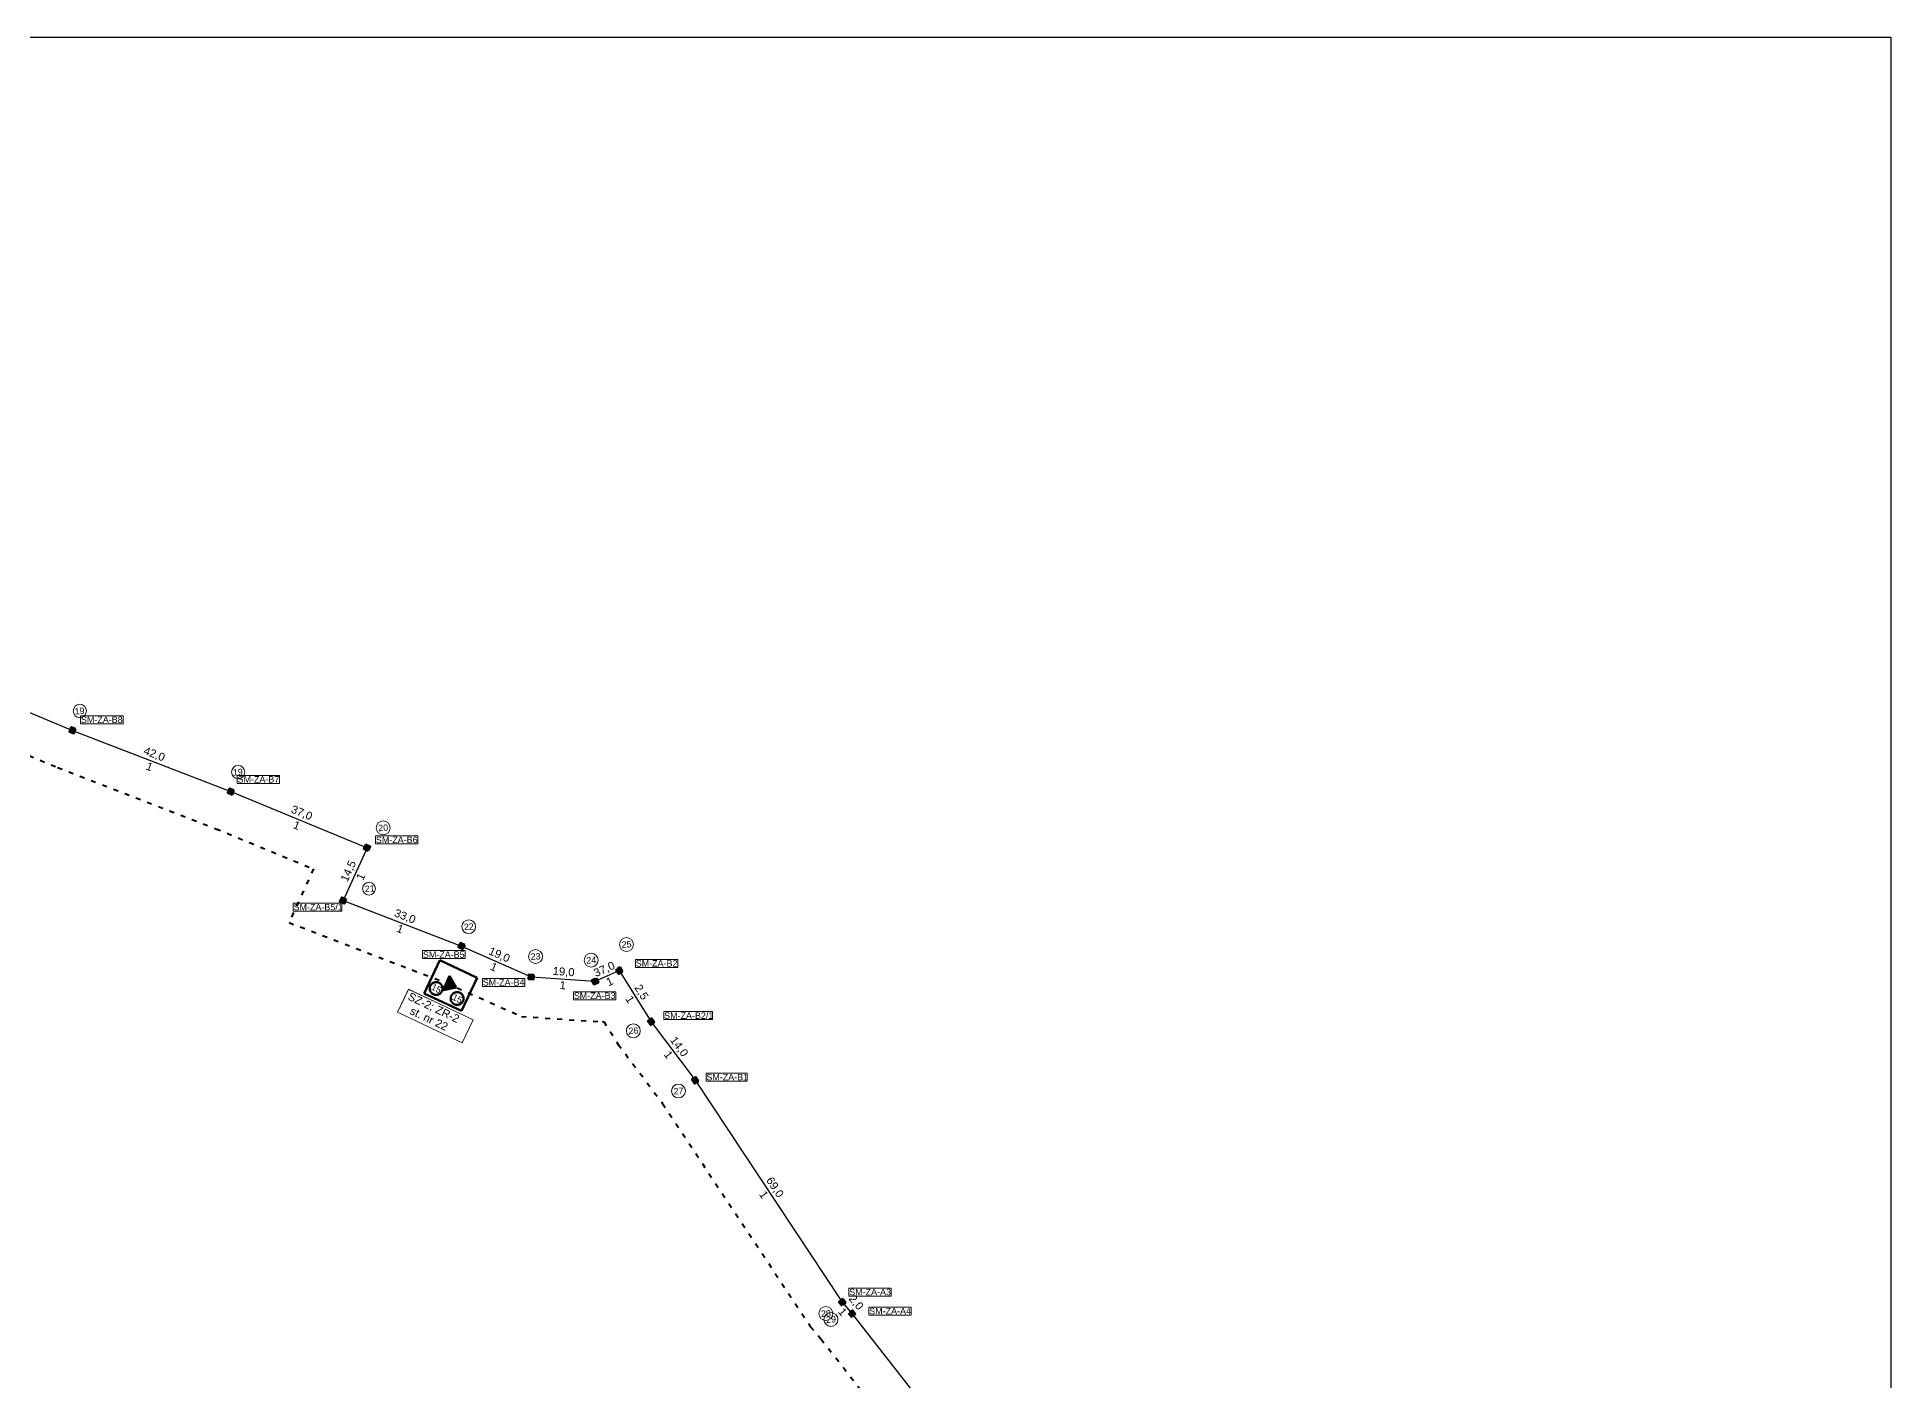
# Model space of a CAD drawing. Header units: metres. Extents: x 7507029 to 7511888, y 5795317 to 5797228.
# Drawn here: x 7507519.5 to 7507982.8, y 5795653.2 to 5795988.9 of the extents above; entities that cross this region are included whole.
import ezdxf

# ---------------------------------------------------------------- set-up
doc = ezdxf.new("R2010")
doc.units = ezdxf.units.M
doc.set_wipeout_variables(frame=1)
doc.linetypes.add('ACAD_ISO03W100', pattern=[30, 12, -18])
for name, color, linetype, lineweight in [('_liczba', 7, 'Continuous', 20), ('kabel projektowany', 30, 'ACAD_ISO03W100', 50), ('kanalizacja instniejaca', 7, 'Continuous', 40), ('l. porządkowa studni', 7, 'Continuous', 20), ('Nazwa studni', 7, 'Continuous', 20), ('obramowanie ramek', 7, 'Continuous', 20), ('wymiarowanie', 7, 'Continuous', 18), ('wymiary', 7, 'Continuous', 20), ('Światłowód', 30, 'ACAD_ISO03W100', 40)]:
    doc.layers.add(name, color=color, linetype=linetype, lineweight=lineweight)
doc.styles.get("Standard").update_dxf_attribs({"font": 'arial.ttf'})
doc.dimstyles.new('długości', dxfattribs={"dimtxt": 2, "dimasz": 0.18, "dimexe": 0.18, "dimexo": 0.0625, "dimgap": 0.5, "dimtad": 1, "dimdec": 0, "dimzin": 0, "dimdsep": 46, "dimtxsty": 'Standard', "dimblk": 'NONE', "dimcen": 0.09, "dimse1": 1, "dimse2": 1, "dimsd1": 1, "dimsd2": 1, "dimclrt": 256, "dimadec": 0, "dimazin": 0, "dimtfac": 1, "dimtdec": 0, "dimtofl": 0, "dimtmove": 1, "dimatfit": 3, "dimfxl": 1, "dimtfill": 1, "dimtolj": 1, "dimtzin": 0, "dimarcsym": 0})
doc.dimstyles.new('liczba kanałów', dxfattribs={"dimtxt": 2, "dimasz": 0.18, "dimexe": 0.18, "dimexo": 0.0625, "dimgap": 0.5, "dimtad": 4, "dimdec": 0, "dimzin": 0, "dimdsep": 46, "dimtxsty": 'Standard', "dimblk": 'NONE', "dimcen": 0.09, "dimse1": 1, "dimse2": 1, "dimsd1": 1, "dimsd2": 1, "dimclrt": 7, "dimadec": 0, "dimazin": 0, "dimtfac": 1, "dimtdec": 0, "dimtofl": 0, "dimtmove": 1, "dimatfit": 3, "dimfxl": 1, "dimtfill": 1, "dimtolj": 1, "dimtzin": 0, "dimarcsym": 0})
picture_1 = doc.add_image_def('image1.jpg', size_in_pixel=(9042, 7042))

# ---------------------------------------------------------------- blocks, each defined once
blk = doc.blocks.new('studnia')
at = {"layer": 'kanalizacja instniejaca', "lineweight": 70}
blk.add_lwpolyline([(0.6, 0.6), (0.6, -0.6), (-0.6, -0.6), (-0.6, 0.6), (0.6, 0.6)], dxfattribs=at)
at = {"layer": 'kanalizacja instniejaca', "lineweight": 100}
for points in [[(-0.6, 0.6), (0.6, -0.6)], [(-0.6, -0.6), (0.6, 0.6)]]:
    blk.add_lwpolyline(points, dxfattribs=at)
blk = doc.blocks.new('*D21')
at = {"layer": 'Defpoints', "color": 0, "transparency": 16777216}
for p in [(7507499.14, 5795827.89), (7507528.38, 5795815.72), (7507528.38, 5795815.72)]:
    blk.add_point(p, dxfattribs=at)
at = {"layer": 'wymiary', "transparency": 16777216, "insert": (7507514.42, 5795823.38), "char_height": 2, "attachment_point": 5, "rotation": 337.4018, "bg_fill": 3, "box_fill_scale": 1.1, "bg_fill_color": 9, "bg_fill_true_color": 13158600, "bg_fill_transparency": 0}
blk.add_mtext('\\A1;31,0', dxfattribs=at)
blk = doc.blocks.new('_None')
blk = doc.blocks.new('*D22')
at = {"layer": 'Defpoints', "color": 0, "transparency": 16777216}
for p in [(7507528.38, 5795815.72), (7507567.96, 5795800.43), (7507567.96, 5795800.43)]:
    blk.add_point(p, dxfattribs=at)
at = {"layer": 'wymiary', "transparency": 16777216, "insert": (7507548.79, 5795809.66), "char_height": 2, "attachment_point": 5, "rotation": 338.883, "bg_fill": 3, "box_fill_scale": 1.1, "bg_fill_color": 9, "bg_fill_true_color": 13158600, "bg_fill_transparency": 0}
blk.add_mtext('\\A1;42,0', dxfattribs=at)
blk = doc.blocks.new('*D23')
at = {"layer": 'Defpoints', "color": 0, "transparency": 16777216}
for p in [(7507567.96, 5795800.43), (7507602.02, 5795786.38), (7507602.02, 5795786.38)]:
    blk.add_point(p, dxfattribs=at)
at = {"layer": 'wymiary', "transparency": 16777216, "insert": (7507585.64, 5795794.98), "char_height": 2, "attachment_point": 5, "rotation": 337.5738, "bg_fill": 3, "box_fill_scale": 1.1, "bg_fill_color": 9, "bg_fill_true_color": 13158600, "bg_fill_transparency": 0}
blk.add_mtext('\\A1;37,0', dxfattribs=at)
blk = doc.blocks.new('*D24')
at = {"layer": 'Defpoints', "color": 0, "transparency": 16777216}
for p in [(7507602.02, 5795786.38), (7507596.01, 5795773.21), (7507596.01, 5795773.21)]:
    blk.add_point(p, dxfattribs=at)
at = {"layer": 'wymiary', "transparency": 16777216, "insert": (7507597.47, 5795780.5), "char_height": 2, "attachment_point": 5, "rotation": 65.475, "bg_fill": 3, "box_fill_scale": 1.1, "bg_fill_color": 9, "bg_fill_true_color": 13158600, "bg_fill_transparency": 0}
blk.add_mtext('\\A1;14,5', dxfattribs=at)
blk = doc.blocks.new('*D25')
at = {"layer": 'Defpoints', "color": 0, "transparency": 16777216}
for p in [(7507596.01, 5795773.21), (7507625.63, 5795761.84), (7507625.63, 5795761.84)]:
    blk.add_point(p, dxfattribs=at)
at = {"layer": 'wymiary', "transparency": 16777216, "insert": (7507611.43, 5795769.11), "char_height": 2, "attachment_point": 5, "rotation": 339.0044, "bg_fill": 3, "box_fill_scale": 1.1, "bg_fill_color": 9, "bg_fill_true_color": 13158600, "bg_fill_transparency": 0}
blk.add_mtext('\\A1;33,0', dxfattribs=at)
blk = doc.blocks.new('*D26')
at = {"layer": 'Defpoints', "color": 0, "transparency": 16777216}
for p in [(7507625.63, 5795761.84), (7507643.01, 5795754.1), (7507643.01, 5795754.1)]:
    blk.add_point(p, dxfattribs=at)
at = {"layer": 'wymiary', "transparency": 16777216, "insert": (7507635.01, 5795759.53), "char_height": 2, "attachment_point": 5, "rotation": 335.999, "bg_fill": 3, "box_fill_scale": 1.1, "bg_fill_color": 9, "bg_fill_true_color": 13158600, "bg_fill_transparency": 0}
blk.add_mtext('\\A1;19,0', dxfattribs=at)
blk = doc.blocks.new('*D27')
at = {"layer": 'Defpoints', "color": 0, "transparency": 16777216}
for p in [(7507643.01, 5795754.1), (7507659.01, 5795753.02), (7507659.01, 5795753.02)]:
    blk.add_point(p, dxfattribs=at)
at = {"layer": 'wymiary', "transparency": 16777216, "insert": (7507651.13, 5795755.26), "char_height": 2, "attachment_point": 5, "rotation": 356.1239, "bg_fill": 3, "box_fill_scale": 1.1, "bg_fill_color": 9, "bg_fill_true_color": 13158600, "bg_fill_transparency": 0}
blk.add_mtext('\\A1;19,0', dxfattribs=at)
blk = doc.blocks.new('*D28')
at = {"layer": 'wymiary', "transparency": 16777216, "insert": (7507661.33, 5795755.91), "char_height": 2, "attachment_point": 5, "rotation": 24.0277, "bg_fill": 3, "box_fill_scale": 1.1, "bg_fill_color": 9, "bg_fill_true_color": 13158600, "bg_fill_transparency": 0}
blk.add_mtext('\\A1;37,0', dxfattribs=at)
at = {"layer": 'Defpoints', "color": 0, "transparency": 16777216}
for p in [(7507659.01, 5795753.02), (7507665.03, 5795755.7), (7507665.03, 5795755.7)]:
    blk.add_point(p, dxfattribs=at)
blk = doc.blocks.new('*D29')
at = {"layer": 'Defpoints', "color": 0, "transparency": 16777216}
for p in [(7507665.03, 5795755.7), (7507673.01, 5795742.93), (7507673.01, 5795742.93)]:
    blk.add_point(p, dxfattribs=at)
at = {"layer": 'wymiary', "transparency": 16777216, "insert": (7507670.46, 5795750.22), "char_height": 2, "attachment_point": 5, "rotation": 302.0455, "bg_fill": 3, "box_fill_scale": 1.1, "bg_fill_color": 9, "bg_fill_true_color": 13158600, "bg_fill_transparency": 0}
blk.add_mtext('\\A1;2,5', dxfattribs=at)
blk = doc.blocks.new('*D30')
at = {"layer": 'Defpoints', "color": 0, "transparency": 16777216}
for p in [(7507673.01, 5795742.93), (7507684.02, 5795728.28), (7507684.02, 5795728.28)]:
    blk.add_point(p, dxfattribs=at)
at = {"layer": 'wymiary', "transparency": 16777216, "insert": (7507679.88, 5795736.63), "char_height": 2, "attachment_point": 5, "rotation": 306.9229, "bg_fill": 3, "box_fill_scale": 1.1, "bg_fill_color": 9, "bg_fill_true_color": 13158600, "bg_fill_transparency": 0}
blk.add_mtext('\\A1;14,0', dxfattribs=at)
blk = doc.blocks.new('*D31')
at = {"layer": 'Defpoints', "color": 0, "transparency": 16777216}
for p in [(7507684.02, 5795728.28), (7507720.78, 5795672.82), (7507720.78, 5795672.82)]:
    blk.add_point(p, dxfattribs=at)
at = {"layer": 'wymiary', "transparency": 16777216, "insert": (7507703.82, 5795701.49), "char_height": 2, "attachment_point": 5, "rotation": 303.5391, "bg_fill": 3, "box_fill_scale": 1.1, "bg_fill_color": 9, "bg_fill_true_color": 13158600, "bg_fill_transparency": 0}
blk.add_mtext('\\A1;69,0', dxfattribs=at)
blk = doc.blocks.new('*D32')
at = {"layer": 'wymiary', "transparency": 16777216, "insert": (7507724.12, 5795672.69), "char_height": 2, "attachment_point": 5, "rotation": 310.3335, "bg_fill": 3, "box_fill_scale": 1.1, "bg_fill_color": 9, "bg_fill_true_color": 13158600, "bg_fill_transparency": 0}
blk.add_mtext('\\A1;2,0', dxfattribs=at)
at = {"layer": 'Defpoints', "color": 0, "transparency": 16777216}
for p in [(7507720.78, 5795672.82), (7507723.19, 5795669.99), (7507723.19, 5795669.99)]:
    blk.add_point(p, dxfattribs=at)
blk = doc.blocks.new('*D33')
at = {"layer": 'Defpoints', "color": 0, "transparency": 16777216}
for p in [(7507723.19, 5795669.99), (7507758.31, 5795625.09), (7507758.31, 5795625.09)]:
    blk.add_point(p, dxfattribs=at)
at = {"layer": 'wymiary', "transparency": 16777216, "insert": (7507742.09, 5795648.59), "char_height": 2, "attachment_point": 5, "rotation": 308.0312, "bg_fill": 3, "box_fill_scale": 1.1, "bg_fill_color": 9, "bg_fill_true_color": 13158600, "bg_fill_transparency": 0}
blk.add_mtext('\\A1;54,5', dxfattribs=at)
blk = doc.blocks.new('*D61')
at = {"layer": 'Defpoints', "color": 0, "transparency": 16777216}
for p in [(7507499.14, 5795827.89), (7507528.38, 5795815.72), (7507528.38, 5795815.72)]:
    blk.add_point(p, dxfattribs=at)
at = {"layer": '_liczba', "color": 7, "transparency": 16777216, "insert": (7507513.18, 5795820.42), "char_height": 2, "attachment_point": 5, "rotation": 337.4018, "bg_fill": 3, "box_fill_scale": 1.1, "bg_fill_color": 9, "bg_fill_true_color": 13158600, "bg_fill_transparency": 0}
blk.add_mtext('\\A1;1', dxfattribs=at)
blk = doc.blocks.new('*D62')
at = {"layer": 'Defpoints', "color": 0, "transparency": 16777216}
for p in [(7507528.38, 5795815.72), (7507567.96, 5795800.43), (7507567.96, 5795800.43)]:
    blk.add_point(p, dxfattribs=at)
at = {"layer": '_liczba', "color": 7, "transparency": 16777216, "insert": (7507547.63, 5795806.67), "char_height": 2, "attachment_point": 5, "rotation": 338.883, "bg_fill": 3, "box_fill_scale": 1.1, "bg_fill_color": 9, "bg_fill_true_color": 13158600, "bg_fill_transparency": 0}
blk.add_mtext('\\A1;1', dxfattribs=at)
blk = doc.blocks.new('*D63')
at = {"layer": 'Defpoints', "color": 0, "transparency": 16777216}
for p in [(7507567.96, 5795800.43), (7507602.02, 5795786.38), (7507602.02, 5795786.38)]:
    blk.add_point(p, dxfattribs=at)
at = {"layer": '_liczba', "color": 7, "transparency": 16777216, "insert": (7507584.42, 5795792.01), "char_height": 2, "attachment_point": 5, "rotation": 337.5738, "bg_fill": 3, "box_fill_scale": 1.1, "bg_fill_color": 9, "bg_fill_true_color": 13158600, "bg_fill_transparency": 0}
blk.add_mtext('\\A1;1', dxfattribs=at)
blk = doc.blocks.new('*D64')
at = {"layer": 'Defpoints', "color": 0, "transparency": 16777216}
for p in [(7507602.02, 5795786.38), (7507596.01, 5795773.21), (7507596.01, 5795773.21)]:
    blk.add_point(p, dxfattribs=at)
at = {"layer": '_liczba', "color": 7, "transparency": 16777216, "insert": (7507600.38, 5795779.17), "char_height": 2, "attachment_point": 5, "rotation": 65.475, "bg_fill": 3, "box_fill_scale": 1.1, "bg_fill_color": 9, "bg_fill_true_color": 13158600, "bg_fill_transparency": 0}
blk.add_mtext('\\A1;1', dxfattribs=at)
blk = doc.blocks.new('*D65')
at = {"layer": 'Defpoints', "color": 0, "transparency": 16777216}
for p in [(7507596.01, 5795773.21), (7507625.63, 5795761.84), (7507625.63, 5795761.84)]:
    blk.add_point(p, dxfattribs=at)
at = {"layer": '_liczba', "color": 7, "transparency": 16777216, "insert": (7507610.28, 5795766.12), "char_height": 2, "attachment_point": 5, "rotation": 339.0044, "bg_fill": 3, "box_fill_scale": 1.1, "bg_fill_color": 9, "bg_fill_true_color": 13158600, "bg_fill_transparency": 0}
blk.add_mtext('\\A1;1', dxfattribs=at)
blk = doc.blocks.new('*D66')
at = {"layer": 'Defpoints', "color": 0, "transparency": 16777216}
for p in [(7507625.63, 5795761.84), (7507643.01, 5795754.1), (7507643.01, 5795754.1)]:
    blk.add_point(p, dxfattribs=at)
at = {"layer": '_liczba', "color": 7, "transparency": 16777216, "insert": (7507633.7, 5795756.6), "char_height": 2, "attachment_point": 5, "rotation": 335.999, "bg_fill": 3, "box_fill_scale": 1.1, "bg_fill_color": 9, "bg_fill_true_color": 13158600, "bg_fill_transparency": 0}
blk.add_mtext('\\A1;1', dxfattribs=at)
blk = doc.blocks.new('*D67')
at = {"layer": 'Defpoints', "color": 0, "transparency": 16777216}
for p in [(7507643.01, 5795754.1), (7507659.01, 5795753.02), (7507659.01, 5795753.02)]:
    blk.add_point(p, dxfattribs=at)
at = {"layer": '_liczba', "color": 7, "transparency": 16777216, "insert": (7507650.91, 5795752.06), "char_height": 2, "attachment_point": 5, "rotation": 356.1239, "bg_fill": 3, "box_fill_scale": 1.1, "bg_fill_color": 9, "bg_fill_true_color": 13158600, "bg_fill_transparency": 0}
blk.add_mtext('\\A1;1', dxfattribs=at)
blk = doc.blocks.new('*D68')
at = {"layer": '_liczba', "color": 7, "transparency": 16777216, "insert": (7507662.63, 5795752.98), "char_height": 2, "attachment_point": 5, "rotation": 24.0277, "bg_fill": 3, "box_fill_scale": 1.1, "bg_fill_color": 9, "bg_fill_true_color": 13158600, "bg_fill_transparency": 0}
blk.add_mtext('\\A1;1', dxfattribs=at)
at = {"layer": 'Defpoints', "color": 0, "transparency": 16777216}
for p in [(7507659.01, 5795753.02), (7507665.03, 5795755.7), (7507665.03, 5795755.7)]:
    blk.add_point(p, dxfattribs=at)
blk = doc.blocks.new('*D69')
at = {"layer": 'Defpoints', "color": 0, "transparency": 16777216}
for p in [(7507665.03, 5795755.7), (7507673.01, 5795742.93), (7507673.01, 5795742.93)]:
    blk.add_point(p, dxfattribs=at)
at = {"layer": '_liczba', "color": 7, "transparency": 16777216, "insert": (7507667.74, 5795748.52), "char_height": 2, "attachment_point": 5, "rotation": 302.0455, "bg_fill": 3, "box_fill_scale": 1.1, "bg_fill_color": 9, "bg_fill_true_color": 13158600, "bg_fill_transparency": 0}
blk.add_mtext('\\A1;1', dxfattribs=at)
blk = doc.blocks.new('*D70')
at = {"layer": 'Defpoints', "color": 0, "transparency": 16777216}
for p in [(7507673.01, 5795742.93), (7507684.02, 5795728.28), (7507684.02, 5795728.28)]:
    blk.add_point(p, dxfattribs=at)
at = {"layer": '_liczba', "color": 7, "transparency": 16777216, "insert": (7507677.32, 5795734.7), "char_height": 2, "attachment_point": 5, "rotation": 306.9229, "bg_fill": 3, "box_fill_scale": 1.1, "bg_fill_color": 9, "bg_fill_true_color": 13158600, "bg_fill_transparency": 0}
blk.add_mtext('\\A1;1', dxfattribs=at)
blk = doc.blocks.new('*D71')
at = {"layer": 'Defpoints', "color": 0, "transparency": 16777216}
for p in [(7507684.02, 5795728.28), (7507720.78, 5795672.82), (7507720.78, 5795672.82)]:
    blk.add_point(p, dxfattribs=at)
at = {"layer": '_liczba', "color": 7, "transparency": 16777216, "insert": (7507701.15, 5795699.72), "char_height": 2, "attachment_point": 5, "rotation": 303.5391, "bg_fill": 3, "box_fill_scale": 1.1, "bg_fill_color": 9, "bg_fill_true_color": 13158600, "bg_fill_transparency": 0}
blk.add_mtext('\\A1;1', dxfattribs=at)
blk = doc.blocks.new('*D72')
at = {"layer": '_liczba', "color": 7, "transparency": 16777216, "insert": (7507720.84, 5795670.43), "char_height": 2, "attachment_point": 5, "rotation": 310.3335, "bg_fill": 3, "box_fill_scale": 1.1, "bg_fill_color": 9, "bg_fill_true_color": 13158600, "bg_fill_transparency": 0}
blk.add_mtext('\\A1;1', dxfattribs=at)
at = {"layer": 'Defpoints', "color": 0, "transparency": 16777216}
for p in [(7507720.78, 5795672.82), (7507723.19, 5795669.99), (7507723.19, 5795669.99)]:
    blk.add_point(p, dxfattribs=at)
blk = doc.blocks.new('*D73')
at = {"layer": 'Defpoints', "color": 0, "transparency": 16777216}
for p in [(7507723.19, 5795669.99), (7507758.31, 5795625.09), (7507758.31, 5795625.09)]:
    blk.add_point(p, dxfattribs=at)
at = {"layer": '_liczba', "color": 7, "transparency": 16777216, "insert": (7507739.57, 5795646.61), "char_height": 2, "attachment_point": 5, "rotation": 308.0312, "bg_fill": 3, "box_fill_scale": 1.1, "bg_fill_color": 9, "bg_fill_true_color": 13158600, "bg_fill_transparency": 0}
blk.add_mtext('\\A1;1', dxfattribs=at)

msp = doc.modelspace()

# ---------------------------------------------------------------- linework, layer by layer
msp.add_lwpolyline([(7507499.14, 5795827.89), (7507528.38, 5795815.72), (7507567.96, 5795800.43), (7507602.02, 5795786.38), (7507596.01, 5795773.21), (7507625.63, 5795761.84), (7507643.01, 5795754.1), (7507659.01, 5795753.02), (7507665.03, 5795755.7), (7507673.01, 5795742.93), (7507684.02, 5795728.28), (7507720.78, 5795672.82), (7507723.19, 5795669.99), (7507758.31, 5795625.09), (7507760.85, 5795611.5), (7507762.86, 5795573.27), (7507741.59, 5795527.07), (7507725.17, 5795474.63), (7507681.41, 5795439.42), (7507638.27, 5795407.19), (7507645.47, 5795397.11), (7507669.66, 5795364.14), (7507677.25, 5795356.59), (7507664.7, 5795347.79)])
at = {"layer": 'kabel projektowany', "ltscale": 1.5}
for centre in [(7507619.26, 5795751.22), (7507624.5, 5795748.72)]:
    msp.add_circle(centre, 1.6, dxfattribs=at)
at = {"layer": 'Światłowód', "ltscale": 0.1}
msp.add_lwpolyline([(7507495.34, 5795818.64), (7507524.66, 5795806.44), (7507564.25, 5795791.15), (7507588.62, 5795781.09), (7507582.5, 5795767.68), (7507621.8, 5795752.6), (7507640.56, 5795744.24), (7507660.82, 5795742.87), (7507661.16, 5795743.02), (7507664.76, 5795737.27), (7507675.85, 5795722.51), (7507712.78, 5795666.8), (7507715.44, 5795663.67), (7507748.93, 5795620.85), (7507750.9, 5795610.31), (7507752.74, 5795575.21), (7507732.24, 5795530.67), (7507716.53, 5795480.51), (7507675.28, 5795447.33), (7507624.45, 5795409.34), (7507637.37, 5795391.25), (7507661.78, 5795357.96), (7507658.96, 5795355.98), (7507664.7, 5795347.79)], dxfattribs=at)

# ---------------------------------------------------------------- block references
for p, rotation in [((7507528.38, 5795815.72), 338.8829869226158), ((7507567.96, 5795800.43), 337.5738088078767), ((7507602.02, 5795786.38), 245.4750367262001), ((7507596.01, 5795773.21), 339.0044322281503), ((7507625.63, 5795761.84), 335.9989840827686), ((7507665.03, 5795755.7), 302.0455238275942), ((7507643.01, 5795754.1), 356.1239273886814), ((7507659.01, 5795753.02), 24.02771755204419), ((7507673.01, 5795742.93), 306.9229136179522), ((7507684.02, 5795728.28), 303.5391374965528), ((7507720.78, 5795672.82), 310.3334542261035), ((7507723.19, 5795669.99), 308.0311836178036)]:
    msp.add_blockref('studnia', p, dxfattribs=dict(rotation=rotation))

# ---------------------------------------------------------------- texts
at = {"linetype": 'ByBlock', "ltscale": 1.5, "char_height": 1.6, "width": 5.8409, "attachment_point": 1, "rotation": 333.3774}
for insert in [(7507617.08, 5795753.25), (7507622.32, 5795750.74)]:
    msp.add_mtext('\\pxqc;15', dxfattribs=dict(at, insert=insert))
at = {"layer": 'Nazwa studni'}
for s, p in [('20', (7507604.84, 5795790.5)), ('25', (7507665.67, 5795761.36))]:
    msp.add_text(s, height=1.6, rotation=3.6374, dxfattribs=at).set_placement(p)

# ---------------------------------------------------------------- pictures from other files: only their frames are drawn
image = msp.add_image(picture_1, insert=(7507120.61, 5795317.42), size_in_units=(862.23, 671.51))
image.dxf.flags = 7

# ---------------------------------------------------------------- next in the draw order: dimensions: what is measured, and where the dimension line sits
at = {"layer": 'wymiary'}
dim = msp.add_aligned_dim(p1=(7507499.14, 5795827.89), p2=(7507528.38, 5795815.72), distance=0, text='31,0', dimstyle='długości', dxfattribs=at)
dim.commit()
dim.dimension.update_dxf_attribs({"geometry": '*D21', "text_midpoint": (7507514.42, 5795823.38)})

# ---------------------------------------------------------------- next in the draw order: dimensions: what is measured, and where the dimension line sits
dim = msp.add_aligned_dim(p1=(7507528.38, 5795815.72), p2=(7507567.96, 5795800.43), distance=0, text='<>,0', dimstyle='długości', dxfattribs=at)
dim.commit()
dim.dimension.update_dxf_attribs({"geometry": '*D22', "text_midpoint": (7507548.79, 5795809.66)})

# ---------------------------------------------------------------- next in the draw order: dimensions: what is measured, and where the dimension line sits
at = {"layer": '_liczba'}
dim = msp.add_aligned_dim(p1=(7507499.14, 5795827.89), p2=(7507528.38, 5795815.72), distance=0, text='1', dimstyle='liczba kanałów', dxfattribs=at)
dim.commit()
dim.dimension.update_dxf_attribs({"geometry": '*D61', "text_midpoint": (7507513.18, 5795820.42)})
at = {"layer": 'wymiary'}
dim = msp.add_aligned_dim(p1=(7507567.96, 5795800.43), p2=(7507602.02, 5795786.38), distance=0, text='<>,0', dimstyle='długości', dxfattribs=at)
dim.commit()
dim.dimension.update_dxf_attribs({"geometry": '*D23', "text_midpoint": (7507585.64, 5795794.98)})

# ---------------------------------------------------------------- next in the draw order: linework, layer by layer
at = {"layer": '_liczba'}
msp.add_circle((7507530.22, 5795820.56), 1.67, dxfattribs=at)

# ---------------------------------------------------------------- next in the draw order: texts
at = {"layer": 'Nazwa studni'}
msp.add_text('19', height=1.6, rotation=3.6374, dxfattribs=at).set_placement((7507528.96, 5795819.69))

# ---------------------------------------------------------------- next in the draw order: dimensions: what is measured, and where the dimension line sits
at = {"layer": '_liczba'}
dim = msp.add_aligned_dim(p1=(7507528.38, 5795815.72), p2=(7507567.96, 5795800.43), distance=0, text='1', dimstyle='liczba kanałów', dxfattribs=at)
dim.commit()
dim.dimension.update_dxf_attribs({"geometry": '*D62', "text_midpoint": (7507547.63, 5795806.67)})
at = {"layer": 'wymiary'}
dim = msp.add_aligned_dim(p1=(7507602.02, 5795786.38), p2=(7507596.01, 5795773.21), distance=0, text='<>,5', dimstyle='długości', dxfattribs=at)
dim.commit()
dim.dimension.update_dxf_attribs({"geometry": '*D24', "text_midpoint": (7507597.47, 5795780.5)})

# ---------------------------------------------------------------- next in the draw order: linework, layer by layer
at = {"layer": '_liczba'}
msp.add_lwpolyline([(7507530.42, 5795819.38), (7507530.42, 5795817.38), (7507541.01, 5795817.38), (7507541.01, 5795819.38)], close=True, dxfattribs=at)
msp.add_circle((7507569.79, 5795805.28), 1.67, dxfattribs=at)

# ---------------------------------------------------------------- next in the draw order: texts
at = {"layer": 'l. porządkowa studni'}
msp.add_text('SM-ZA-B8', height=1.6, dxfattribs=at).set_placement((7507530.5, 5795817.58))
at = {"layer": 'Nazwa studni'}
msp.add_text('19', height=1.6, rotation=3.6374, dxfattribs=at).set_placement((7507568.53, 5795804.41))

# ---------------------------------------------------------------- next in the draw order: dimensions: what is measured, and where the dimension line sits
at = {"layer": '_liczba'}
dim = msp.add_aligned_dim(p1=(7507567.96, 5795800.43), p2=(7507602.02, 5795786.38), distance=0, text='1', dimstyle='liczba kanałów', dxfattribs=at)
dim.commit()
dim.dimension.update_dxf_attribs({"geometry": '*D63', "text_midpoint": (7507584.42, 5795792.01)})
at = {"layer": 'wymiary'}
dim = msp.add_aligned_dim(p1=(7507596.01, 5795773.21), p2=(7507625.63, 5795761.84), distance=0, text='33,0', dimstyle='długości', dxfattribs=at)
dim.commit()
dim.dimension.update_dxf_attribs({"geometry": '*D25', "text_midpoint": (7507611.43, 5795769.11)})

# ---------------------------------------------------------------- next in the draw order: linework, layer by layer
at = {"layer": '_liczba'}
msp.add_lwpolyline([(7507569.57, 5795804.48), (7507569.57, 5795802.48), (7507580.15, 5795802.48), (7507580.15, 5795804.48)], close=True, dxfattribs=at)
msp.add_circle((7507606.01, 5795791.37), 1.74, dxfattribs=at)

# ---------------------------------------------------------------- next in the draw order: texts
at = {"layer": 'l. porządkowa studni'}
msp.add_text('SM-ZA-B7', height=1.6, dxfattribs=at).set_placement((7507569.65, 5795802.68))

# ---------------------------------------------------------------- next in the draw order: dimensions: what is measured, and where the dimension line sits
at = {"layer": '_liczba'}
dim = msp.add_aligned_dim(p1=(7507602.02, 5795786.38), p2=(7507596.01, 5795773.21), distance=0, text='1', dimstyle='liczba kanałów', dxfattribs=at)
dim.commit()
dim.dimension.update_dxf_attribs({"geometry": '*D64', "text_midpoint": (7507600.38, 5795779.17)})
at = {"layer": 'wymiary'}
dim = msp.add_aligned_dim(p1=(7507625.63, 5795761.84), p2=(7507643.01, 5795754.1), distance=0, text='<>,0', dimstyle='długości', dxfattribs=at)
dim.commit()
dim.dimension.update_dxf_attribs({"geometry": '*D26', "text_midpoint": (7507635.01, 5795759.53)})

# ---------------------------------------------------------------- next in the draw order: linework, layer by layer
at = {"layer": '_liczba'}
msp.add_lwpolyline([(7507604.13, 5795789.35), (7507604.13, 5795787.34), (7507614.71, 5795787.34), (7507614.71, 5795789.35)], close=True, dxfattribs=at)

# ---------------------------------------------------------------- next in the draw order: texts
at = {"layer": 'l. porządkowa studni'}
msp.add_text('SM-ZA-B6', height=1.6, dxfattribs=at).set_placement((7507604.21, 5795787.55))

# ---------------------------------------------------------------- next in the draw order: dimensions: what is measured, and where the dimension line sits
at = {"layer": '_liczba'}
dim = msp.add_aligned_dim(p1=(7507596.01, 5795773.21), p2=(7507625.63, 5795761.84), distance=0, text='1', dimstyle='liczba kanałów', dxfattribs=at)
dim.commit()
dim.dimension.update_dxf_attribs({"geometry": '*D65', "text_midpoint": (7507610.28, 5795766.12)})
at = {"layer": 'wymiary'}
dim = msp.add_aligned_dim(p1=(7507643.01, 5795754.1), p2=(7507659.01, 5795753.02), distance=0, text='19,0', dimstyle='długości', dxfattribs=at)
dim.commit()
dim.dimension.update_dxf_attribs({"geometry": '*D27', "text_midpoint": (7507651.13, 5795755.26)})

# ---------------------------------------------------------------- next in the draw order: linework, layer by layer
at = {"layer": '_liczba'}
msp.add_lwpolyline([(7507583.56, 5795772.56), (7507583.56, 5795770.55), (7507595.69, 5795770.55), (7507595.69, 5795772.56)], close=True, dxfattribs=at)
for centre, radius in [((7507602.5, 5795776.17), 1.61), ((7507627.42, 5795766.67), 1.72)]:
    msp.add_circle(centre, radius, dxfattribs=at)

# ---------------------------------------------------------------- next in the draw order: texts
at = {"layer": 'l. porządkowa studni'}
msp.add_text('SM-ZA-B5/1', height=1.6, dxfattribs=at).set_placement((7507583.63, 5795770.75))
at = {"layer": 'Nazwa studni'}
for s, p in [('21', (7507601.48, 5795775.3)), ('22', (7507626.25, 5795765.79))]:
    msp.add_text(s, height=1.6, rotation=3.6374, dxfattribs=at).set_placement(p)

# ---------------------------------------------------------------- next in the draw order: dimensions: what is measured, and where the dimension line sits
at = {"layer": '_liczba'}
dim = msp.add_aligned_dim(p1=(7507625.63, 5795761.84), p2=(7507643.01, 5795754.1), distance=0, text='1', dimstyle='liczba kanałów', dxfattribs=at)
dim.commit()
dim.dimension.update_dxf_attribs({"geometry": '*D66', "text_midpoint": (7507633.7, 5795756.6)})
at = {"layer": 'wymiary'}
dim = msp.add_aligned_dim(p1=(7507659.01, 5795753.02), p2=(7507665.03, 5795755.7), distance=0, text='3<>,0', dimstyle='długości', dxfattribs=at)
dim.commit()
dim.dimension.update_dxf_attribs({"geometry": '*D28', "text_midpoint": (7507661.33, 5795755.91)})

# ---------------------------------------------------------------- next in the draw order: hatches: boundary and pattern name
at = {"layer": 'kabel projektowany', "ltscale": 2}
h = msp.add_hatch(color=256, dxfattribs=at)
h.dxf.hatch_style = 1
h.paths.add_polyline_path([(7507622.58, 5795754.42), (7507624.27, 5795751.47), (7507621.76, 5795752.51)])
h.paths.add_polyline_path([(7507621.76, 5795752.51), (7507624.27, 5795751.47), (7507624.28, 5795751.45), (7507621.01, 5795750.78)])

# ---------------------------------------------------------------- next in the draw order: linework, layer by layer
at = {"layer": '_liczba'}
msp.add_lwpolyline([(7507615.88, 5795760.69), (7507615.88, 5795758.69), (7507626.48, 5795758.69), (7507626.48, 5795760.69)], close=True, dxfattribs=at)
for centre in [(7507644.12, 5795759.23), (7507666.85, 5795762.23)]:
    msp.add_circle(centre, 1.74, dxfattribs=at)
at = {"layer": 'kabel projektowany', "ltscale": 1.5}
for points in [[(7507620.16, 5795758.3), (7507629.53, 5795753.91), (7507625.64, 5795745.61), (7507616.27, 5795750)], [(7507621.01, 5795750.78), (7507622.58, 5795754.42), (7507624.28, 5795751.45)]]:
    msp.add_lwpolyline(points, close=True, dxfattribs=at)

# ---------------------------------------------------------------- next in the draw order: texts
at = {"layer": 'l. porządkowa studni'}
msp.add_text('SM-ZA-B5', height=1.6, dxfattribs=at).set_placement((7507615.96, 5795758.89))
at = {"layer": 'Nazwa studni'}
msp.add_text('23', height=1.6, rotation=3.6374, dxfattribs=at).set_placement((7507642.94, 5795758.36))

# ---------------------------------------------------------------- next in the draw order: dimensions: what is measured, and where the dimension line sits
at = {"layer": '_liczba'}
dim = msp.add_aligned_dim(p1=(7507643.01, 5795754.1), p2=(7507659.01, 5795753.02), distance=0, text='1', dimstyle='liczba kanałów', dxfattribs=at)
dim.commit()
dim.dimension.update_dxf_attribs({"geometry": '*D67', "text_midpoint": (7507650.91, 5795752.06)})
at = {"layer": 'wymiary'}
dim = msp.add_aligned_dim(p1=(7507665.03, 5795755.7), p2=(7507673.01, 5795742.93), distance=0, text='2,5', dimstyle='długości', dxfattribs=at)
dim.commit()
dim.dimension.update_dxf_attribs({"geometry": '*D29', "text_midpoint": (7507670.46, 5795750.22)})

# ---------------------------------------------------------------- next in the draw order: linework, layer by layer
at = {"layer": '_liczba'}
msp.add_lwpolyline([(7507630.84, 5795753.76), (7507630.84, 5795751.75), (7507641.42, 5795751.75), (7507641.42, 5795753.76)], close=True, dxfattribs=at)

# ---------------------------------------------------------------- next in the draw order: texts
at = {"layer": 'l. porządkowa studni'}
msp.add_text('SM-ZA-B4', height=1.6, dxfattribs=at).set_placement((7507630.92, 5795751.95))

# ---------------------------------------------------------------- next in the draw order: dimensions: what is measured, and where the dimension line sits
at = {"layer": '_liczba'}
dim = msp.add_aligned_dim(p1=(7507659.01, 5795753.02), p2=(7507665.03, 5795755.7), distance=0, text='1', dimstyle='liczba kanałów', dxfattribs=at)
dim.commit()
dim.dimension.update_dxf_attribs({"geometry": '*D68', "text_midpoint": (7507662.63, 5795752.98)})
at = {"layer": 'wymiary'}
dim = msp.add_aligned_dim(p1=(7507673.01, 5795742.93), p2=(7507684.02, 5795728.28), distance=0, text='14,0', dimstyle='długości', dxfattribs=at)
dim.commit()
dim.dimension.update_dxf_attribs({"geometry": '*D30', "text_midpoint": (7507679.88, 5795736.63)})

# ---------------------------------------------------------------- next in the draw order: wipeouts: each hides what was drawn before it
msp.add_wipeout([(7507609.84, 5795745.38), (7507625.75, 5795737.75), (7507628.33, 5795743.32), (7507612.41, 5795750.9)]).dxf.layer = 'wymiarowanie'

# ---------------------------------------------------------------- next in the draw order: linework, layer by layer
at = {"layer": '_liczba'}
msp.add_circle((7507657.99, 5795758.3), 1.73, dxfattribs=at)
at = {"layer": 'obramowanie ramek'}
msp.add_lwpolyline([(7507625.78, 5795737.61), (7507609.59, 5795745.29), (7507612.35, 5795751.06), (7507628.54, 5795743.38)], close=True, dxfattribs=at)

# ---------------------------------------------------------------- next in the draw order: texts
at = {"layer": 'Nazwa studni'}
msp.add_text('24', height=1.6, rotation=3.6374, dxfattribs=at).set_placement((7507656.83, 5795757.42))
at = {"layer": 'wymiarowanie'}
for s, p in [('SZ-2; ZR-2', (7507612, 5795748.54)), ('st. nr 22', (7507612.51, 5795744.94))]:
    msp.add_text(s, height=2, rotation=334.451, dxfattribs=at).set_placement(p)

# ---------------------------------------------------------------- next in the draw order: dimensions: what is measured, and where the dimension line sits
at = {"layer": '_liczba'}
dim = msp.add_aligned_dim(p1=(7507665.03, 5795755.7), p2=(7507673.01, 5795742.93), distance=0, text='1', dimstyle='liczba kanałów', dxfattribs=at)
dim.commit()
dim.dimension.update_dxf_attribs({"geometry": '*D69', "text_midpoint": (7507667.74, 5795748.52)})
at = {"layer": 'wymiary'}
dim = msp.add_aligned_dim(p1=(7507684.02, 5795728.28), p2=(7507720.78, 5795672.82), distance=0, text='69,0', dimstyle='długości', dxfattribs=at)
dim.commit()
dim.dimension.update_dxf_attribs({"geometry": '*D31', "text_midpoint": (7507703.82, 5795701.49)})

# ---------------------------------------------------------------- next in the draw order: linework, layer by layer
at = {"layer": '_liczba'}
for points in [[(7507669.07, 5795758.51), (7507669.07, 5795756.51), (7507679.64, 5795756.51), (7507679.64, 5795758.51)], [(7507653.6, 5795750.43), (7507653.6, 5795748.42), (7507664.18, 5795748.42), (7507664.18, 5795750.43)]]:
    msp.add_lwpolyline(points, close=True, dxfattribs=at)
msp.add_circle((7507668.55, 5795740.66), 1.74, dxfattribs=at)

# ---------------------------------------------------------------- next in the draw order: texts
at = {"layer": 'l. porządkowa studni'}
for s, p in [('SM-ZA-B2', (7507669.15, 5795756.71)), ('SM-ZA-B3', (7507653.67, 5795748.63))]:
    msp.add_text(s, height=1.6, dxfattribs=at).set_placement(p)
at = {"layer": 'Nazwa studni'}
msp.add_text('26', height=1.6, rotation=3.6374, dxfattribs=at).set_placement((7507667.38, 5795739.79))

# ---------------------------------------------------------------- next in the draw order: dimensions: what is measured, and where the dimension line sits
at = {"layer": '_liczba'}
dim = msp.add_aligned_dim(p1=(7507673.01, 5795742.93), p2=(7507684.02, 5795728.28), distance=0, text='1', dimstyle='liczba kanałów', dxfattribs=at)
dim.commit()
dim.dimension.update_dxf_attribs({"geometry": '*D70', "text_midpoint": (7507677.32, 5795734.7)})
at = {"layer": 'wymiary'}
dim = msp.add_linear_dim(base=(7507723.19, 5795669.99), p1=(7507720.78, 5795672.82), p2=(7507723.19, 5795669.99), angle=310.3335, text='2,0', dimstyle='długości', dxfattribs=at)
dim.commit()
dim.dimension.update_dxf_attribs({"geometry": '*D32', "text_midpoint": (7507722.82, 5795671.59), "dimtype": 161})

# ---------------------------------------------------------------- next in the draw order: linework, layer by layer
at = {"layer": '_liczba'}
msp.add_lwpolyline([(7507676.18, 5795745.45), (7507676.18, 5795743.44), (7507688.32, 5795743.44), (7507688.32, 5795745.45)], close=True, dxfattribs=at)
msp.add_circle((7507679.82, 5795725.61), 1.73, dxfattribs=at)

# ---------------------------------------------------------------- next in the draw order: texts
at = {"layer": 'l. porządkowa studni'}
msp.add_text('SM-ZA-B2/1', height=1.6, dxfattribs=at).set_placement((7507676.25, 5795743.64))
at = {"layer": 'Nazwa studni'}
msp.add_text('27', height=1.6, rotation=3.6374, dxfattribs=at).set_placement((7507678.65, 5795724.73))

# ---------------------------------------------------------------- next in the draw order: dimensions: what is measured, and where the dimension line sits
at = {"layer": '_liczba'}
dim = msp.add_aligned_dim(p1=(7507684.02, 5795728.28), p2=(7507720.78, 5795672.82), distance=0, text='1', dimstyle='liczba kanałów', dxfattribs=at)
dim.commit()
dim.dimension.update_dxf_attribs({"geometry": '*D71', "text_midpoint": (7507701.15, 5795699.72)})
at = {"layer": 'wymiary'}
dim = msp.add_aligned_dim(p1=(7507723.19, 5795669.99), p2=(7507758.31, 5795625.09), distance=0, text='54,5', dimstyle='długości', dxfattribs=at)
dim.commit()
dim.dimension.update_dxf_attribs({"geometry": '*D33', "text_midpoint": (7507742.09, 5795648.59)})

# ---------------------------------------------------------------- next in the draw order: linework, layer by layer
at = {"layer": '_liczba'}
msp.add_lwpolyline([(7507686.73, 5795730.08), (7507686.73, 5795728.08), (7507697, 5795728.08), (7507697, 5795730.08)], close=True, dxfattribs=at)

# ---------------------------------------------------------------- next in the draw order: texts
at = {"layer": 'l. porządkowa studni'}
msp.add_text('SM-ZA-B1', height=1.6, dxfattribs=at).set_placement((7507686.8, 5795728.28))

# ---------------------------------------------------------------- next in the draw order: dimensions: what is measured, and where the dimension line sits
at = {"layer": '_liczba'}
dim = msp.add_aligned_dim(p1=(7507720.78, 5795672.82), p2=(7507723.19, 5795669.99), distance=0, text='1', dimstyle='liczba kanałów', dxfattribs=at)
dim.commit()
dim.dimension.update_dxf_attribs({"geometry": '*D72', "text_midpoint": (7507720.84, 5795670.43)})

# ---------------------------------------------------------------- next in the draw order: linework, layer by layer
msp.add_lwpolyline([(7507722.43, 5795676.38), (7507722.43, 5795674.37), (7507733.02, 5795674.37), (7507733.02, 5795676.38)], close=True, dxfattribs=at)
for centre in [(7507716.67, 5795670.01), (7507717.93, 5795668.52)]:
    msp.add_circle(centre, 1.74, dxfattribs=at)

# ---------------------------------------------------------------- next in the draw order: texts
at = {"layer": 'l. porządkowa studni'}
msp.add_text('SM-ZA-A3', height=1.6, dxfattribs=at).set_placement((7507722.51, 5795674.58))
at = {"layer": 'Nazwa studni'}
for s, p in [('28', (7507715.49, 5795669.15)), ('29', (7507716.76, 5795667.66))]:
    msp.add_text(s, height=1.6, rotation=3.6374, dxfattribs=at).set_placement(p)

# ---------------------------------------------------------------- next in the draw order: dimensions: what is measured, and where the dimension line sits
at = {"layer": '_liczba'}
dim = msp.add_aligned_dim(p1=(7507723.19, 5795669.99), p2=(7507758.31, 5795625.09), distance=0, text='1', dimstyle='liczba kanałów', dxfattribs=at)
dim.commit()
dim.dimension.update_dxf_attribs({"geometry": '*D73', "text_midpoint": (7507739.57, 5795646.61)})

# ---------------------------------------------------------------- next in the draw order: linework, layer by layer
msp.add_lwpolyline([(7507727.42, 5795671.62), (7507727.42, 5795669.61), (7507738, 5795669.61), (7507738, 5795671.62)], close=True, dxfattribs=at)

# ---------------------------------------------------------------- next in the draw order: texts
at = {"layer": 'l. porządkowa studni'}
msp.add_text('SM-ZA-A4', height=1.6, dxfattribs=at).set_placement((7507727.5, 5795669.82))

doc.saveas('drawing.dxf')
